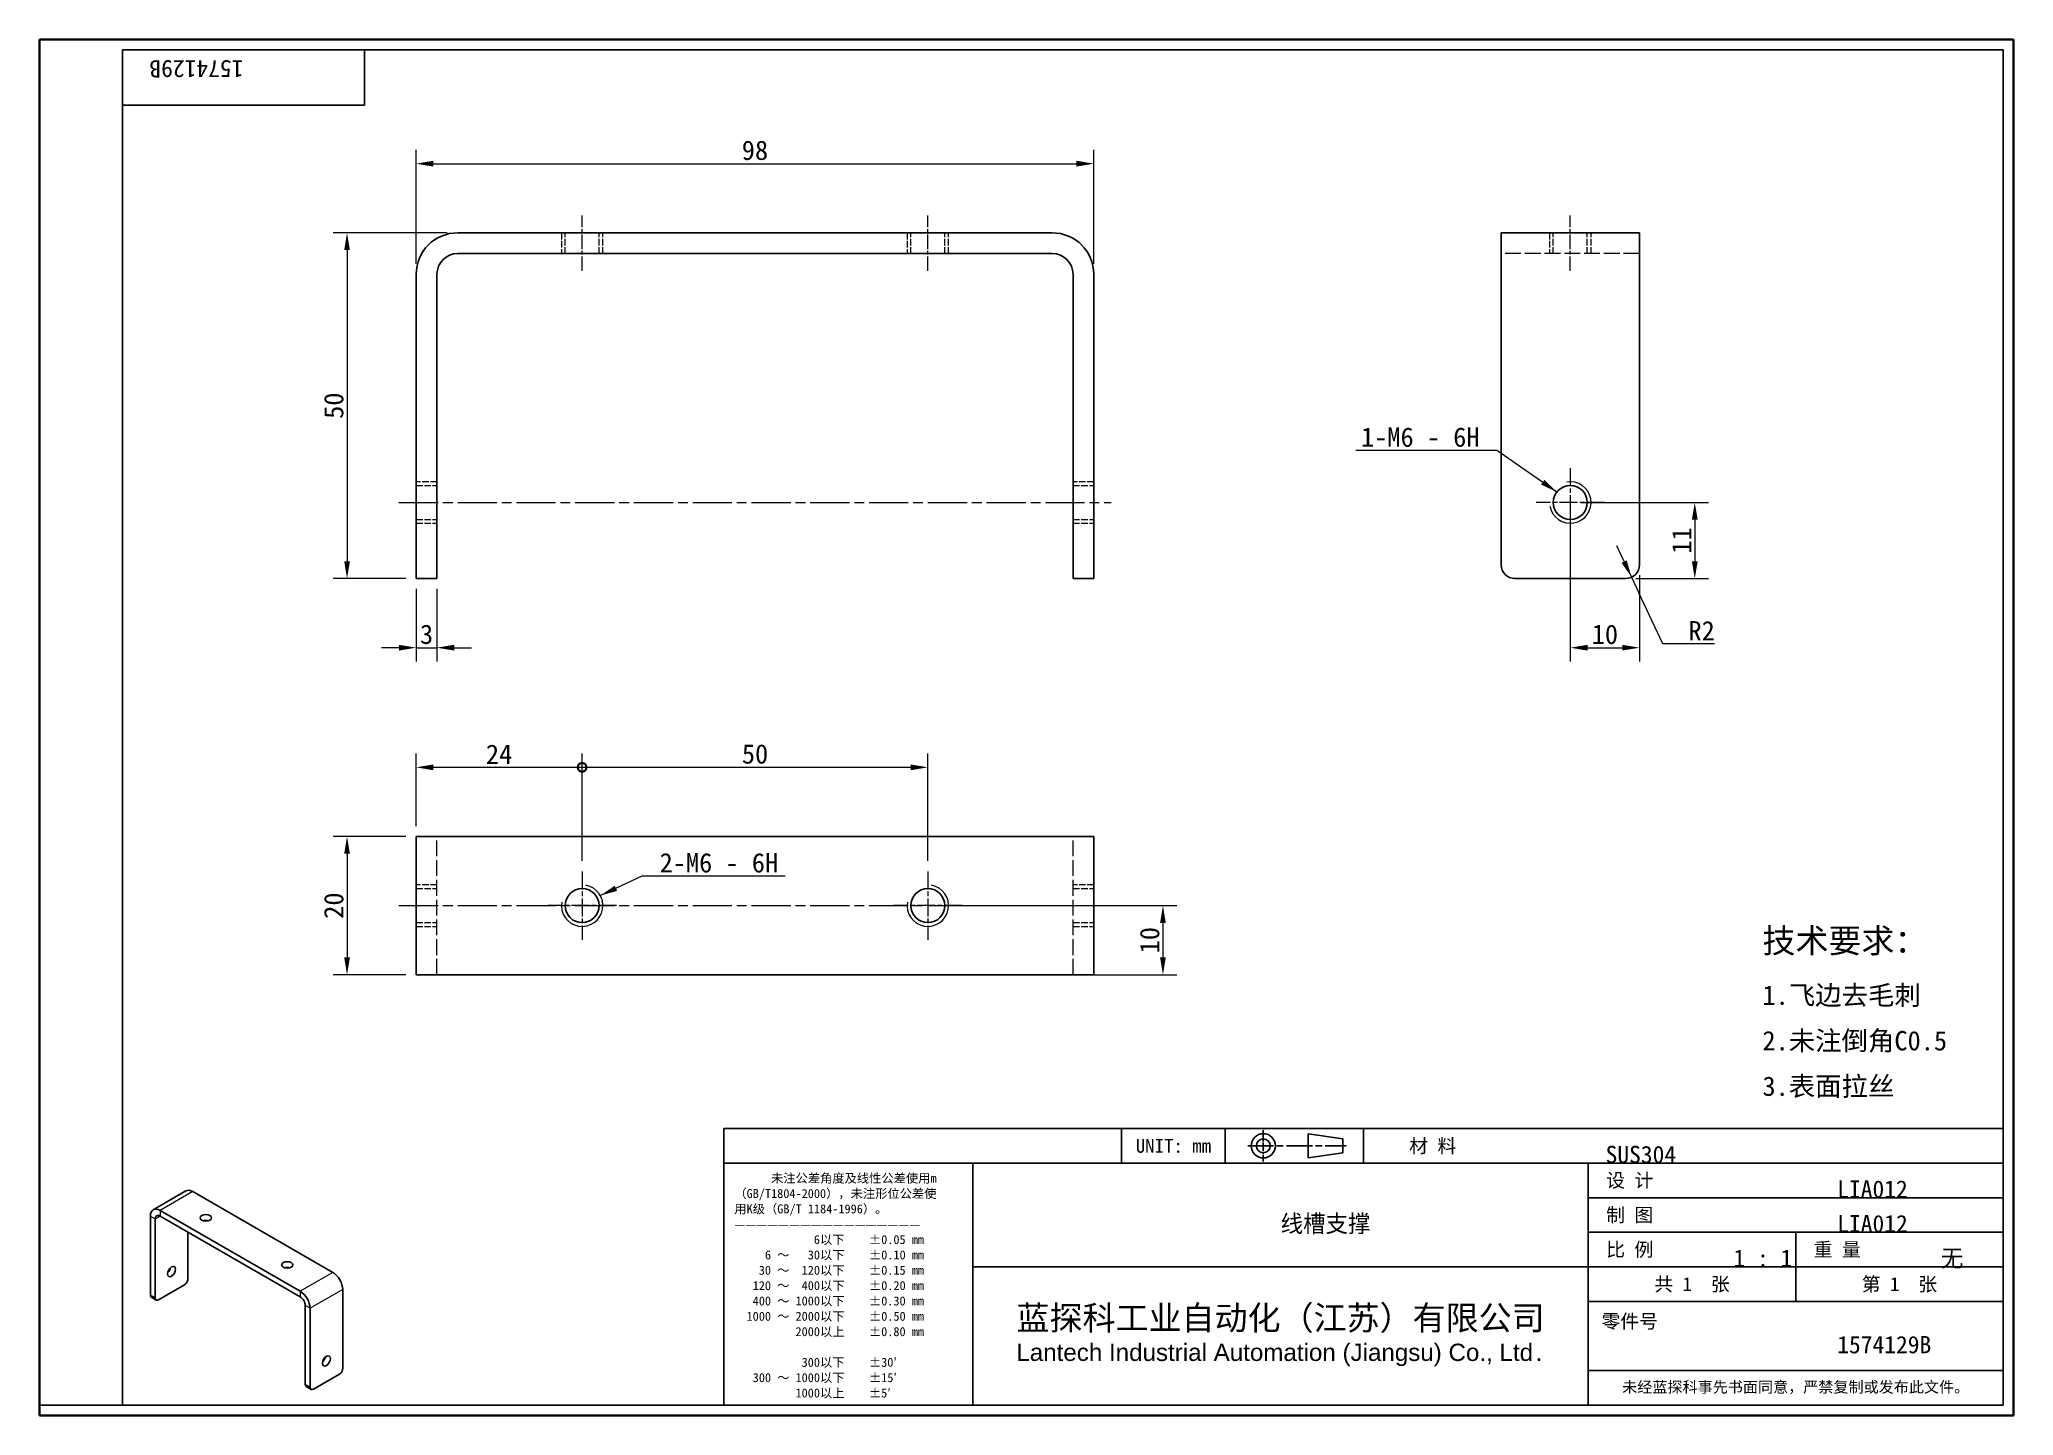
# Model space of a CAD drawing. Header units: millimetres. Extents: x 6 to 292, y 5 to 205.
import ezdxf
from ezdxf.enums import TextEntityAlignment as Align

# ---------------------------------------------------------------- set-up
doc = ezdxf.new("R2018")
doc.units = ezdxf.units.MM
doc.linetypes.add('CHAIN', pattern=[0.3543, 0.2362, -0.0295, 0.0591, -0.0295])
doc.linetypes.add('DASHED', pattern=[0.2067, 0.1654, -0.0413])
for name, color, linetype, lineweight in [('1', 7, 'Continuous', 18), ('可见 (ISO)', 7, 'Continuous', 25), ('可见窄的 (ISO)', 7, 'Continuous', 18), ('图框 (ISO)', 7, 'Continuous', 35), ('标题 (ISO)', 7, 'Continuous', 25)]:
    doc.layers.add(name, color=color, linetype=linetype, lineweight=lineweight)
for name, color, linetype, lineweight, true_color in [('中心标记 (ISO)', 1, 'CHAIN', 18, 0xff0000), ('中心线 (ISO)', 1, 'CHAIN', 18, 0xff0000), ('尺寸 (ISO)', 7, 'Continuous', 18, 0x008000), ('符号 (ISO)', 7, 'Continuous', 18, 0x008000), ('隐藏 (ISO)', 5, 'DASHED', 18, 0x0000ff)]:
    doc.layers.add(name, color=color, linetype=linetype, lineweight=lineweight, true_color=true_color)
doc.styles.get("Standard").update_dxf_attribs({"font": 'simfang.ttf'})
doc.styles.add('文本样式164', font='SimSun.ttf')
doc.styles.add('最新国标', font='simfang.ttf')
doc.styles.add('注释文本 (ISO)', font='simfang.ttf')
doc.dimstyles.new('默认 (GB)', dxfattribs={"dimtxt": 2.8, "dimasz": 2.5, "dimexe": 2, "dimexo": 1.5, "dimgap": 0.5, "dimtad": 1, "dimtoh": 1, "dimdsep": 46, "dimtxsty": '最新国标', "dimcen": 0.09, "dimdle": 10, "dimclrd": 256, "dimclre": 256, "dimclrt": 256, "dimaunit": 1, "dimadec": 3, "dimazin": 2, "dimtfac": 0.535714, "dimtdec": 3, "dimtmove": 0, "dimatfit": 3, "dimfxl": 0, "dimtolj": 1, "dimlwd": -1, "dimlwe": -1, "dimarcsym": 0})
doc.dimstyles.new('默认 (GB)$7', dxfattribs={"dimtxt": 2.8, "dimasz": 2.5, "dimexe": 2, "dimexo": 1.5, "dimgap": 0.5, "dimtad": 1, "dimtoh": 1, "dimdsep": 46, "dimtxsty": '最新国标', "dimcen": 0.09, "dimdle": 10, "dimclrd": 256, "dimclre": 256, "dimclrt": 256, "dimaunit": 1, "dimadec": 3, "dimazin": 2, "dimtfac": 0.535714, "dimtdec": 3, "dimtmove": 0, "dimatfit": 3, "dimfxl": 0, "dimtolj": 1, "dimlwd": -1, "dimlwe": -1, "dimarcsym": 0})

# ---------------------------------------------------------------- blocks, each defined once
blk = doc.blocks.new('图框 最新国标')
at = {"layer": '图框 (ISO)'}
for p, q in [((6, 7), (6, 204.5)), ((6, 204.5), (291.5, 204.5)), ((291.5, 204.5), (291.5, 5.5)), ((6, 7), (6, 5.5)), ((6, 7), (6, 5.5)), ((291.5, 5.5), (6, 5.5))]:
    blk.add_line(p, q, dxfattribs=at)
at = {"layer": '图框 (ISO)', "color": 7, "linetype": 'Continuous', "lineweight": 25}
for p, q in [((18, 203), (290, 203)), ((18, 7), (18, 203)), ((18, 203), (290, 203)), ((53, 203), (53, 195)), ((290, 203), (290, 7)), ((290, 203), (290, 7)), ((53, 195), (18, 195)), ((290, 7), (6, 7)), ((290, 7), (18, 7))]:
    blk.add_line(p, q, dxfattribs=at)
at = {"layer": '图框 (ISO)', "lineweight": 30}
blk.add_attdef('零件代号', text='', height=2.5, rotation=180, dxfattribs=at).set_placement((35.5, 199), align=Align.MIDDLE_CENTER)
blk = doc.blocks.new('标题栏 最新国标')
at = {"layer": '标题 (ISO)'}
for p, q in [((381.98, -183.84), (196.98, -183.84)), ((196.98, -183.84), (196.98, -223.84)), ((254.48, -183.84), (254.48, -188.84)), ((269.48, -183.84), (269.48, -188.84)), ((281.48, -188.09), (281.48, -184.59)), ((281.48, -184.59), (286.48, -185.34)), ((286.48, -185.34), (286.48, -187.34)), ((289.48, -183.84), (289.48, -188.84)), ((381.98, -223.84), (381.98, -183.84)), ((383.48, -183.84), (383.48, -225.34)), ((286.48, -187.34), (281.48, -188.09)), ((196.98, -188.84), (381.98, -188.84)), ((232.98, -188.84), (232.98, -223.84)), ((321.98, -188.84), (321.98, -223.84)), ((321.98, -193.84), (381.98, -193.84)), ((321.98, -198.84), (381.98, -198.84)), ((351.98, -198.84), (351.98, -208.84)), ((321.98, -203.84), (232.98, -203.84)), ((321.98, -203.84), (381.98, -203.84)), ((321.98, -208.84), (381.98, -208.84)), ((321.98, -218.84), (381.98, -218.84)), ((196.98, -223.84), (381.98, -223.84)), ((383.48, -225.34), (196.98, -225.34))]:
    blk.add_line(p, q, dxfattribs=at)
at = {"layer": '标题 (ISO)', "linetype": 'CHAIN', "ltscale": 5.000333}
blk.add_line((274.98, -184.09), (274.98, -188.59), dxfattribs=at)
at = {"layer": '标题 (ISO)', "linetype": 'CHAIN', "ltscale": 15.834605}
blk.add_line((272.73, -186.34), (286.98, -186.34), dxfattribs=at)
at = {"layer": '标题 (ISO)'}
for radius in [1.75, 1]:
    blk.add_circle((274.98, -186.34), radius, dxfattribs=at)
at = {"layer": '1', "style": '文本样式164'}
for s, p in [('UNIT: mm', (261.98, -186.34)), ('材 料', (299.48, -186.34)), ('设 计', (327.98, -191.34)), ('制 图', (327.98, -196.34)), ('比 例', (327.98, -201.34)), ('重 量', (357.98, -201.34)), ('共 1  张', (336.98, -206.34)), ('第 1  张', (366.98, -206.34))]:
    blk.add_text(s, height=2, dxfattribs=at).set_placement(p, align=Align.MIDDLE_CENTER)
at = {"layer": '标题 (ISO)', "style": '注释文本 (ISO)'}
for s, insert, char_height, attachment_point, line_spacing_factor in [('\\fSimSun|b0|i0;{\\H1.3000;      未注公差角度及线性公差使用m\\P}\\fSimSun|b0|i0;{\\H1.3000;（GB/T1804-2000），未注形位公差使\\P}\\fSimSun|b0|i0;{\\H1.3000;用K级（GB/T 1184-1996）。\\P}\\fSimSun|b0|i0;{\\H1.3000;—————————————————\\P}\\fSimSun|b0|i0;{\\H1.3000;             6以下    ±0.05 mm\\P}\\fSimSun|b0|i0;{\\H1.3000;     6 ～   30以下    ±0.10 mm\\P}\\fSimSun|b0|i0;{\\H1.3000;    30 ～  120以下    ±0.15 mm\\P}\\fSimSun|b0|i0;{\\H1.3000;   120 ～  400以下    ±0.20 mm\\P}\\fSimSun|b0|i0;{\\H1.3000;   400 ～ 1000以下    ±0.30 mm\\P}\\fSimSun|b0|i0;{\\H1.3000;  1000 ～ 2000以下    ±0.50 mm\\P}\\fSimSun|b0|i0;{\\H1.3000;          2000以上    ±0.80 mm\\P}\\fSimSun|b0|i0;{\\H1.3000;\\P}\\fSimSun|b0|i0;{\\H1.3000;           300以下    ±30′\\P}\\fSimSun|b0|i0;{\\H1.3000;   300 ～ 1000以下    ±15′\\P}\\fSimSun|b0|i0;{\\H1.3000;          1000以上    ±5′}', (198.48, -206.63), 1.3, 4, 1.023913), ('\\pxsm0.94;\\fMicrosoft YaHei|b0|i0;{\\H3.5000;蓝探科工业自动化（江苏）有限公司\\P}\\fArial|b0|i0;{\\H2.5000;Lantech Industrial Automation (Jiangsu) Co., Ltd}\\fFangSong|b0|i0;{\\H2.5000;.}', (277.48, -213.84), 2, 5, 0.978695)]:
    blk.add_mtext(s, dxfattribs=dict(at, insert=insert, char_height=char_height, attachment_point=attachment_point, line_spacing_factor=line_spacing_factor))
at = {"layer": '标题 (ISO)', "attachment_point": 5, "style": '注释文本 (ISO)'}
for s, insert, char_height in [('\\fFangSong|b0|i0;零件号', (327.98, -211.84), 2), ('\\fSimSun|b0|i0;{\\H1.6000;未经蓝探科事先书面同意，严禁复制或发布此文件。}', (351.98, -221.34), 1.6)]:
    blk.add_mtext(s, dxfattribs=dict(at, insert=insert, char_height=char_height))
at = {"layer": '标题 (ISO)', "lineweight": 30, "flags": 104}
for tag, height, p in [('材料', 2, (324.48, -186.34)), ('设计人', 2, (357.98, -191.34)), ('库存编号', 3.5, (277.48, -196.34)), ('设计人', 2, (357.98, -196.34)), ('视图比例', 2, (342.98, -201.34)), ('质量\\P3;', 2, (372.98, -201.34)), ('零件代号', 3.5, (357.98, -213.84))]:
    blk.add_attdef(tag, text='', height=height, dxfattribs=at).set_placement(p, align=Align.MIDDLE_CENTER)
blk = doc.blocks.new('*D5')
at = {"layer": 'Defpoints', "color": 0, "transparency": 16777216}
for p in [(66.48, 176.54), (50.48, 126.54), (60.48, 126.54)]:
    blk.add_point(p, dxfattribs=at)
at = {"layer": '尺寸 (ISO)', "color": 116, "true_color": 0x00803f, "transparency": 16777216}
for p, q in [((64.98, 176.54), (48.48, 176.54)), ((50.48, 174.04), (50.48, 129.04)), ((58.98, 126.54), (48.48, 126.54))]:
    blk.add_line(p, q, dxfattribs=at)
for points in [[(50.07, 174.04), (50.9, 174.04), (50.48, 176.54)], [(50.07, 129.04), (50.9, 129.04), (50.48, 126.54)]]:
    blk.add_solid(points, dxfattribs=at)
at = {"layer": '尺寸 (ISO)', "transparency": 16777216, "insert": (48.57, 151.54), "char_height": 2.8, "attachment_point": 5, "rotation": 90, "style": '最新国标'}
blk.add_mtext('\\A1;50', dxfattribs=at)
blk = doc.blocks.new('*D6')
at = {"layer": 'Defpoints', "color": 0, "transparency": 16777216}
for p in [(158.48, 186.54), (60.48, 170.54), (158.48, 170.54)]:
    blk.add_point(p, dxfattribs=at)
at = {"layer": '尺寸 (ISO)', "color": 116, "true_color": 0x00803f, "transparency": 16777216}
for p, q in [((60.48, 172.04), (60.48, 188.54)), ((158.48, 172.04), (158.48, 188.54)), ((62.98, 186.54), (155.98, 186.54))]:
    blk.add_line(p, q, dxfattribs=at)
for points in [[(62.98, 186.96), (62.98, 186.12), (60.48, 186.54)], [(155.98, 186.96), (155.98, 186.12), (158.48, 186.54)]]:
    blk.add_solid(points, dxfattribs=at)
at = {"layer": '尺寸 (ISO)', "transparency": 16777216, "insert": (109.48, 188.46), "char_height": 2.8, "attachment_point": 5, "style": '最新国标'}
blk.add_mtext('\\A1;98', dxfattribs=at)
blk = doc.blocks.new('*D7')
at = {"layer": 'Defpoints', "color": 0, "transparency": 16777216}
for p in [(60.48, 126.54), (63.48, 126.54), (63.48, 116.54)]:
    blk.add_point(p, dxfattribs=at)
at = {"layer": '尺寸 (ISO)', "color": 116, "true_color": 0x00803f, "transparency": 16777216}
for p, q in [((60.48, 125.04), (60.48, 114.54)), ((63.48, 125.04), (63.48, 114.54)), ((57.98, 116.54), (55.48, 116.54)), ((60.48, 116.54), (63.48, 116.54)), ((65.98, 116.54), (68.48, 116.54))]:
    blk.add_line(p, q, dxfattribs=at)
for points in [[(57.98, 116.96), (57.98, 116.12), (60.48, 116.54)], [(65.98, 116.96), (65.98, 116.12), (63.48, 116.54)]]:
    blk.add_solid(points, dxfattribs=at)
at = {"layer": '尺寸 (ISO)', "transparency": 16777216, "insert": (61.98, 118.46), "char_height": 2.8, "attachment_point": 5, "style": '最新国标'}
blk.add_mtext('\\A1;3', dxfattribs=at)
blk = doc.blocks.new('*D8')
at = {"layer": 'Defpoints', "color": 0, "transparency": 16777216}
for p in [(60.48, 89.24), (50.48, 69.24), (60.48, 69.24)]:
    blk.add_point(p, dxfattribs=at)
at = {"layer": '尺寸 (ISO)', "color": 116, "true_color": 0x00803f, "transparency": 16777216}
for p, q in [((58.98, 89.24), (48.48, 89.24)), ((50.48, 86.74), (50.48, 71.74)), ((58.98, 69.24), (48.48, 69.24))]:
    blk.add_line(p, q, dxfattribs=at)
for points in [[(50.07, 86.74), (50.9, 86.74), (50.48, 89.24)], [(50.07, 71.74), (50.9, 71.74), (50.48, 69.24)]]:
    blk.add_solid(points, dxfattribs=at)
at = {"layer": '尺寸 (ISO)', "transparency": 16777216, "insert": (48.57, 79.24), "char_height": 2.8, "attachment_point": 5, "rotation": 90, "style": '最新国标'}
blk.add_mtext('\\A1;20', dxfattribs=at)
blk = doc.blocks.new('*D9')
at = {"layer": 'Defpoints', "color": 0, "transparency": 16777216}
for p in [(134.48, 79.24), (152.48, 69.24), (168.48, 69.24)]:
    blk.add_point(p, dxfattribs=at)
at = {"layer": '尺寸 (ISO)', "color": 116, "true_color": 0x00803f, "transparency": 16777216}
for p, q in [((135.98, 79.24), (170.48, 79.24)), ((168.48, 76.74), (168.48, 71.74)), ((153.98, 69.24), (170.48, 69.24))]:
    blk.add_line(p, q, dxfattribs=at)
for points in [[(168.07, 76.74), (168.9, 76.74), (168.48, 79.24)], [(168.07, 71.74), (168.9, 71.74), (168.48, 69.24)]]:
    blk.add_solid(points, dxfattribs=at)
at = {"layer": '尺寸 (ISO)', "transparency": 16777216, "insert": (166.57, 74.24), "char_height": 2.8, "attachment_point": 5, "rotation": 90, "style": '最新国标'}
blk.add_mtext('\\A1;10', dxfattribs=at)
blk = doc.blocks.new('_DotSmall')
at = {"color": 0, "linetype": 'ByBlock', "const_width": 0.5}
blk.add_lwpolyline([(-0.0625, 0, 1), (0.0625, 0, 1)], format="xyb", close=True, dxfattribs=at)
blk = doc.blocks.new('*D10')
at = {"layer": 'Defpoints', "color": 0, "transparency": 16777216}
for p in [(84.48, 99.24), (60.48, 89.24), (84.48, 84.2)]:
    blk.add_point(p, dxfattribs=at)
at = {"layer": '尺寸 (ISO)', "color": 116, "true_color": 0x00803f, "transparency": 16777216}
for p, q in [((60.48, 90.74), (60.48, 101.24)), ((84.48, 85.7), (84.48, 101.24)), ((62.98, 99.24), (84.48, 99.24))]:
    blk.add_line(p, q, dxfattribs=at)
blk.add_solid([(62.98, 99.66), (62.98, 98.82), (60.48, 99.24)], dxfattribs=at)
at = {"layer": '尺寸 (ISO)', "color": 116, "true_color": 0x00803f, "transparency": 16777216, "xscale": 2.5, "yscale": 2.5, "zscale": 2.5}
blk.add_blockref('_DotSmall', (84.48, 99.24), dxfattribs=at)
at = {"layer": '尺寸 (ISO)', "transparency": 16777216, "insert": (72.47, 101.14), "char_height": 2.8, "attachment_point": 5, "style": '最新国标'}
blk.add_mtext('\\A1;24', dxfattribs=at)
blk = doc.blocks.new('*D12')
at = {"layer": 'Defpoints', "color": 0, "transparency": 16777216}
for p in [(134.48, 99.24), (84.48, 84.2), (134.48, 84.2)]:
    blk.add_point(p, dxfattribs=at)
at = {"layer": '尺寸 (ISO)', "color": 116, "true_color": 0x00803f, "transparency": 16777216}
for p, q in [((84.48, 85.7), (84.48, 101.24)), ((134.48, 85.7), (134.48, 101.24)), ((84.48, 99.24), (131.98, 99.24))]:
    blk.add_line(p, q, dxfattribs=at)
blk.add_solid([(131.98, 99.66), (131.98, 98.82), (134.48, 99.24)], dxfattribs=at)
at = {"layer": '尺寸 (ISO)', "color": 116, "true_color": 0x00803f, "transparency": 16777216, "xscale": 2.5, "yscale": 2.5, "zscale": 2.5, "rotation": 180}
blk.add_blockref('_DotSmall', (84.48, 99.24), dxfattribs=at)
at = {"layer": '尺寸 (ISO)', "transparency": 16777216, "insert": (109.49, 101.16), "char_height": 2.8, "attachment_point": 5, "style": '最新国标'}
blk.add_mtext('\\A1;50', dxfattribs=at)
blk = doc.blocks.new('*D13')
at = {"layer": 'Defpoints', "color": 0, "transparency": 16777216}
for p in [(235.4, 128.54), (236.25, 126.73)]:
    blk.add_point(p, dxfattribs=at)
at = {"layer": '尺寸 (ISO)', "color": 116, "true_color": 0x00803f, "transparency": 16777216}
for p, q in [((235.19, 128.99), (234.12, 131.25)), ((235.4, 128.54), (236.25, 126.73)), ((236.25, 126.73), (237.32, 124.47)), ((240.79, 117.09), (237.32, 124.47)), ((248.24, 117.09), (240.79, 117.09))]:
    blk.add_line(p, q, dxfattribs=at)
blk.add_solid([(235.56, 129.17), (234.81, 128.81), (236.25, 126.73)], dxfattribs=at)
at = {"layer": '尺寸 (ISO)', "transparency": 16777216, "insert": (246.39, 118.99), "char_height": 2.8, "attachment_point": 5, "style": '最新国标'}
blk.add_mtext('\\A1;R2', dxfattribs=at)
blk = doc.blocks.new('*D14')
at = {"layer": 'Defpoints', "color": 0, "transparency": 16777216}
for p in [(227.4, 137.54), (237.4, 128.54), (237.4, 116.54)]:
    blk.add_point(p, dxfattribs=at)
at = {"layer": '尺寸 (ISO)', "color": 116, "true_color": 0x00803f, "transparency": 16777216}
for p, q in [((227.4, 136.04), (227.4, 114.54)), ((237.4, 127.04), (237.4, 114.54)), ((229.9, 116.54), (234.9, 116.54))]:
    blk.add_line(p, q, dxfattribs=at)
for points in [[(229.9, 116.96), (229.9, 116.12), (227.4, 116.54)], [(234.9, 116.96), (234.9, 116.12), (237.4, 116.54)]]:
    blk.add_solid(points, dxfattribs=at)
at = {"layer": '尺寸 (ISO)', "transparency": 16777216, "insert": (232.4, 118.46), "char_height": 2.8, "attachment_point": 5, "style": '最新国标'}
blk.add_mtext('\\A1;10', dxfattribs=at)
blk = doc.blocks.new('*D15')
at = {"layer": 'Defpoints', "color": 0, "transparency": 16777216}
for p in [(227.4, 137.54), (235.4, 126.54), (245.4, 126.54)]:
    blk.add_point(p, dxfattribs=at)
at = {"layer": '尺寸 (ISO)', "color": 116, "true_color": 0x00803f, "transparency": 16777216}
for p, q in [((228.9, 137.54), (247.4, 137.54)), ((245.4, 135.04), (245.4, 129.04)), ((236.9, 126.54), (247.4, 126.54))]:
    blk.add_line(p, q, dxfattribs=at)
for points in [[(244.98, 135.04), (245.82, 135.04), (245.4, 137.54)], [(244.98, 129.04), (245.82, 129.04), (245.4, 126.54)]]:
    blk.add_solid(points, dxfattribs=at)
at = {"layer": '尺寸 (ISO)', "transparency": 16777216, "insert": (243.5, 132.04), "char_height": 2.8, "attachment_point": 5, "rotation": 90, "style": '最新国标'}
blk.add_mtext('\\A1;11', dxfattribs=at)

msp = doc.modelspace()

# ---------------------------------------------------------------- linework, layer by layer
at = {"layer": '中心标记 (ISO)', "ltscale": 11.019744}
for p, q in [((227.4004, 142.4982), (227.4004, 132.5812)), ((232.3589, 137.5397), (222.4419, 137.5397)), ((84.4819, 84.1981), (84.4819, 74.2811)), ((134.4819, 84.1981), (134.4819, 74.2811)), ((89.4404, 79.2396), (79.5234, 79.2396)), ((139.4404, 79.2396), (129.5234, 79.2396))]:
    msp.add_line(p, q, dxfattribs=at)
at = {"layer": '中心线 (ISO)', "ltscale": 8.88956}
for p, q in [((84.4819, 171.0397), (84.4819, 179.0397)), ((134.4819, 171.0397), (134.4819, 179.0397)), ((227.4004, 171.0397), (227.4004, 179.0397))]:
    msp.add_line(p, q, dxfattribs=at)
at = {"layer": '中心线 (ISO)', "ltscale": 23.990969}
for p, q in [((57.9819, 137.5397), (160.9819, 137.5397)), ((57.9819, 79.2396), (160.9819, 79.2396))]:
    msp.add_line(p, q, dxfattribs=at)
at = {"layer": '可见 (ISO)'}
for p, q in [((152.4819, 176.5397), (66.4819, 176.5397)), ((217.4004, 176.5397), (237.4004, 176.5397)), ((217.4004, 176.5397), (217.4004, 170.5397)), ((237.4004, 170.5397), (237.4004, 176.5397)), ((66.4819, 173.5397), (152.4819, 173.5397)), ((60.4819, 170.5397), (60.4819, 128.5397)), ((63.4819, 128.5397), (63.4819, 170.5397)), ((155.4819, 170.5397), (155.4819, 128.5397)), ((158.4819, 128.5397), (158.4819, 170.5397)), ((217.4004, 128.5397), (217.4004, 170.5397)), ((237.4004, 170.5397), (237.4004, 128.5397)), ((60.4819, 126.5397), (60.4819, 128.5397)), ((63.4819, 128.5397), (63.4819, 126.5397)), ((155.4819, 126.5397), (155.4819, 128.5397)), ((158.4819, 128.5397), (158.4819, 126.5397)), ((60.4819, 126.5397), (63.4819, 126.5397)), ((155.4819, 126.5397), (158.4819, 126.5397)), ((235.4004, 126.5397), (219.4004, 126.5397)), ((60.4819, 89.2396), (60.4819, 69.2396)), ((66.4819, 89.2396), (60.4819, 89.2396)), ((66.4819, 89.2396), (152.4819, 89.2396)), ((158.4819, 89.2396), (152.4819, 89.2396)), ((158.4819, 89.2396), (158.4819, 69.2396)), ((60.4819, 69.2396), (66.4819, 69.2396)), ((152.4819, 69.2396), (66.4819, 69.2396)), ((152.4819, 69.2396), (158.4819, 69.2396)), ((22.4543, 35.2627), (27.1683, 37.9843)), ((28.1683, 37.8853), (48.4387, 26.1822)), ((22.0401, 34.3471), (22.0401, 22.9162)), ((43.7247, 23.4605), (23.4543, 35.1636)), ((23.4543, 34.3471), (43.7247, 22.644)), ((22.7472, 22.5079), (22.7472, 33.9389)), ((27.4612, 25.2296), (27.4612, 32.0337)), ((26.9898, 24.4131), (23.2186, 22.2358)), ((49.8529, 23.7327), (49.8529, 12.3017)), ((22.8852, 22.2027), (22.1781, 22.611)), ((44.4318, 21.4193), (44.4318, 9.9883)), ((45.1389, 9.5801), (45.1389, 21.011)), ((49.3815, 11.4852), (45.6103, 9.3079)), ((44.5698, 9.6831), (45.2769, 9.2749))]:
    msp.add_line(p, q, dxfattribs=at)
for centre in [(227.4004, 137.5397), (84.4819, 79.2396), (134.4819, 79.2396)]:
    msp.add_circle(centre, 2.4585, dxfattribs=at)
for centre, radius, start, end in [((66.4819, 170.5397), 6, 90, 180), ((152.4819, 170.5397), 6, 0, 90), ((66.4819, 170.5397), 3, 90, 180), ((152.4819, 170.5397), 3, 0, 90), ((219.4004, 128.5397), 2, 180, 270), ((235.4004, 128.5397), 2, 270, 0)]:
    msp.add_arc(centre, radius, start, end, dxfattribs=at)
for centre, major_axis, start_param, end_param in [((28.1683, 36.2523), (-1, 1.7321), 5.49778714, 6.28318531), ((23.4543, 33.5306), (-1, 1.7321), 5.49778714, 7.06858347), ((23.4543, 33.5306), (-0.5, 0.866), 5.49778714, 7.06858347), ((30.0539, 33.2585), (-0.8195, 0), 4.18247682, 5.24230114), ((24.3971, 26.7265), (0.4097, 0.7097), 4.18247682, 5.24230114), ((41.839, 26.4543), (-0.8195, 0), 4.18247682, 5.24230114), ((48.4387, 24.5492), (1, -1.7321), 0.78539816, 2.35619449), ((22.5115, 23.1883), (-0.3333, -0.5774), 5.49778714, 6.28318531), ((26.9898, 24.9574), (-0.3333, -0.5774), 0.78539816, 2.35619449), ((43.7247, 21.8275), (-1, 1.7321), 3.92699082, 5.49778714), ((23.2186, 22.7801), (-0.3333, -0.5774), 5.49778714, 7.06858347), ((43.7247, 21.8275), (0.5, -0.866), 0.78539816, 2.35619449), ((46.7888, 13.7986), (0.4097, 0.7097), 4.18247682, 5.24230114), ((49.3815, 12.0296), (-0.3333, -0.5774), 0.78539816, 2.35619449), ((44.9032, 10.2605), (-0.3333, -0.5774), 5.49778714, 6.28318531), ((45.6103, 9.8522), (-0.3333, -0.5774), 5.49778714, 7.06858347)]:
    msp.add_ellipse(centre, major_axis=major_axis, ratio=0.57735027, start_param=start_param, end_param=end_param, dxfattribs=at)
for centre, major_axis in [((30.0539, 34.075), (-0.8195, 0)), ((25.1042, 26.3182), (-0.4098, -0.7097)), ((41.839, 27.2708), (-0.8195, 0)), ((47.4959, 13.3904), (-0.4098, -0.7097))]:
    msp.add_ellipse(centre, major_axis=major_axis, ratio=0.57735027, dxfattribs=at)
at = {"layer": '可见窄的 (ISO)'}
for p, q in [((28.1683, 37.8853), (23.4543, 35.1636)), ((22.0401, 34.3471), (22.7472, 33.9389)), ((22.7472, 33.9389), (23.4543, 34.3471)), ((23.4543, 35.1636), (23.4543, 34.3471)), ((48.4387, 26.1822), (43.7247, 23.4605)), ((22.7472, 22.5079), (22.0401, 22.9162)), ((43.7247, 23.4605), (43.7247, 22.644)), ((49.8529, 23.7327), (45.1389, 21.011)), ((45.1389, 21.011), (44.4318, 21.4193)), ((45.1389, 9.5801), (44.4318, 9.9883))]:
    msp.add_line(p, q, dxfattribs=at)
for centre, start, end in [((227.4004, 137.5397), 190, 100), ((84.4819, 79.2396), 170, 80), ((134.4819, 79.2396), 170, 80)]:
    msp.add_arc(centre, 3, start, end, dxfattribs=at)
at = {"layer": '隐藏 (ISO)', "ltscale": 5.71399}
for p, q in [((81.4819, 176.5397), (81.4819, 173.5397)), ((82.0234, 173.5397), (82.0234, 176.5397)), ((86.9404, 173.5397), (86.9404, 176.5397)), ((87.4819, 173.5397), (87.4819, 176.5397)), ((131.4819, 176.5397), (131.4819, 173.5397)), ((132.0234, 173.5397), (132.0234, 176.5397)), ((136.9404, 173.5397), (136.9404, 176.5397)), ((137.4819, 173.5397), (137.4819, 176.5397)), ((224.4004, 176.5397), (224.4004, 173.5397)), ((224.9419, 173.5397), (224.9419, 176.5397)), ((229.8589, 173.5397), (229.8589, 176.5397)), ((230.4004, 173.5397), (230.4004, 176.5397)), ((63.4819, 140.5397), (60.4819, 140.5397)), ((60.4819, 139.9982), (63.4819, 139.9982)), ((158.4819, 140.5397), (155.4819, 140.5397)), ((155.4819, 139.9982), (158.4819, 139.9982)), ((60.4819, 135.0812), (63.4819, 135.0812)), ((60.4819, 134.5397), (63.4819, 134.5397)), ((155.4819, 135.0812), (158.4819, 135.0812)), ((155.4819, 134.5397), (158.4819, 134.5397)), ((63.4819, 82.2396), (60.4819, 82.2396)), ((60.4819, 81.6981), (63.4819, 81.6981)), ((158.4819, 82.2396), (155.4819, 82.2396)), ((155.4819, 81.6981), (158.4819, 81.6981)), ((60.4819, 76.7811), (63.4819, 76.7811)), ((60.4819, 76.2396), (63.4819, 76.2396)), ((155.4819, 76.7811), (158.4819, 76.7811)), ((155.4819, 76.2396), (158.4819, 76.2396))]:
    msp.add_line(p, q, dxfattribs=at)
at = {"layer": '隐藏 (ISO)', "ltscale": 13.822656}
for p, q in [((237.4004, 173.5397), (217.4004, 173.5397)), ((63.4819, 69.2396), (63.4819, 89.2396)), ((155.4819, 69.2396), (155.4819, 89.2396))]:
    msp.add_line(p, q, dxfattribs=at)

# ---------------------------------------------------------------- block references
ref = msp.add_blockref('图框 最新国标', (0, 0))
lines = msp.add_mtext('1574129B', dxfattribs={"layer": '图框 (ISO)', "insert": (35.5, 199), "char_height": 2.5, "attachment_point": 1, "rotation": 180})
ref.add_attrib('零件代号', '', (35.5, 199)).embed_mtext(lines)
ref = msp.add_blockref('标题栏 最新国标', (-91.9825, 230.8443))
lines = msp.add_mtext('1574129B', dxfattribs={"layer": '标题 (ISO)', "insert": (266, 17), "char_height": 2.5, "attachment_point": 1})
ref.add_attrib('零件代号', '', (266, 17), dxfattribs={"flags": 104}).embed_mtext(lines)
lines = msp.add_mtext('线槽支撑', dxfattribs={"layer": '标题 (ISO)', "insert": (185.5, 34.5), "char_height": 2.5, "attachment_point": 1})
ref.add_attrib('库存编号', '', (185.5, 34.5), dxfattribs={"flags": 104}).embed_mtext(lines)
lines = msp.add_mtext('无', dxfattribs={"layer": '标题 (ISO)', "insert": (281, 29.5), "char_height": 2.5, "attachment_point": 1})
ref.add_attrib('质量\\P3;', '', (281, 29.5), dxfattribs={"flags": 104}).embed_mtext(lines)
lines = msp.add_mtext('1 : 1', dxfattribs={"layer": '标题 (ISO)', "insert": (251, 29.5), "char_height": 2.5, "attachment_point": 1})
ref.add_attrib('视图比例', '', (251, 29.5), dxfattribs={"flags": 104}).embed_mtext(lines)
lines = msp.add_mtext('LIA012', dxfattribs={"layer": '标题 (ISO)', "insert": (266, 39.5), "char_height": 2.5, "attachment_point": 1})
ref.add_attrib('设计人', '', (266, 39.5), dxfattribs={"flags": 104}).embed_mtext(lines)
lines = msp.add_mtext('LIA012', dxfattribs={"layer": '标题 (ISO)', "insert": (266, 34.5), "char_height": 2.5, "attachment_point": 1})
ref.add_attrib('设计人', '', (266, 34.5), dxfattribs={"flags": 104}).embed_mtext(lines)
lines = msp.add_mtext('SUS304', dxfattribs={"layer": '标题 (ISO)', "insert": (232.5, 44.5), "char_height": 2.5, "attachment_point": 1})
ref.add_attrib('材料', '', (232.5, 44.5), dxfattribs={"flags": 104}).embed_mtext(lines)

# ---------------------------------------------------------------- texts
at = {"layer": '符号 (ISO)'}
for s, insert, char_height, width, attachment_point, line_spacing_factor, style in [('1-M6 - 6H', (214.2729, 145.5499), 2.8, 19.05179, 9, 0.49, '最新国标'), ('2-M6 - 6H', (95.6887, 83.992), 2.8, 19.05179, 7, 0.49, '最新国标'), ('\\pxsm1.41;\\fFangSong|b0|i0;{\\H3.5000;技术要求：}\\fFangSong|b0|i0;{\\H2.8000;\\P}\\fFangSong|b0|i0;{\\H2.8000;1.飞边去毛刺\\P}\\fFangSong|b0|i0;{\\H2.8000;2.未注倒角C0.5\\P}\\fFangSong|b0|i0;{\\H2.8000;3.表面拉丝\\P}', (255.1854, 63.6682), 2, 29.34269, 4, 1.305367, '注释文本 (ISO)')]:
    msp.add_mtext(s, dxfattribs=dict(at, insert=insert, char_height=char_height, width=width, attachment_point=attachment_point, line_spacing_factor=line_spacing_factor, style=style))

# ---------------------------------------------------------------- dimensions: what is measured, and where the dimension line sits
at = {"layer": '尺寸 (ISO)', "color": 116, "true_color": 0x00803f}
for base, p1, p2, angle, override, picture, middle in [((158.4819, 186.5397), (60.4819, 170.5397), (158.4819, 170.5397), 180, {"dimgap": 0.5, "dimtoh": 0, "dimdec": 2, "dimtol": 0, "dimlim": 0, "dimtp": 0, "dimtm": 0, "dimtdec": 3, "dimtofl": 0, "dimatfit": 1}, '*D6', (109.4819, 186.5397)), ((50.4819, 126.5397), (66.4819, 176.5397), (60.4819, 126.5397), 270, {"dimgap": 0.5, "dimtoh": 0, "dimdec": 2, "dimtol": 0, "dimlim": 0, "dimtp": 0, "dimtm": 0, "dimtdec": 3, "dimtofl": 0, "dimatfit": 1}, '*D5', (50.4819, 151.5397)), ((237.4004, 116.5397), (227.4004, 137.5397), (237.4004, 128.5397), 180, {"dimgap": 0.5, "dimtoh": 0, "dimdec": 2, "dimtol": 0, "dimlim": 0, "dimtp": 0, "dimtm": 0, "dimtdec": 3, "dimtofl": 0, "dimatfit": 1}, '*D14', (232.4004, 116.5397)), ((245.4004, 126.5397), (227.4004, 137.5397), (235.4004, 126.5397), 90, {"dimgap": 0.5, "dimtoh": 0, "dimdec": 2, "dimtol": 0, "dimlim": 0, "dimtp": 0, "dimtm": 0, "dimtdec": 3, "dimtofl": 0, "dimatfit": 1}, '*D15', (245.4004, 132.0397)), ((63.4819, 116.5397), (60.4819, 126.5397), (63.4819, 126.5397), 180, {"dimgap": 0.5, "dimtoh": 0, "dimdec": 2, "dimtol": 0, "dimlim": 0, "dimtp": 0, "dimtm": 0, "dimtdec": 3, "dimtofl": 1, "dimatfit": 1}, '*D7', (61.9819, 116.5397)), ((84.4819, 99.2396), (60.4819, 89.2396), (84.4819, 84.1981), 180, {"dimgap": 0.5, "dimtoh": 0, "dimdec": 2, "dimblk2": 'DotSmall', "dimsah": 1, "dimdle": 0, "dimtol": 0, "dimlim": 0, "dimtp": 0, "dimtm": 0, "dimtdec": 3, "dimtofl": 0, "dimatfit": 1}, '*D10', (72.4719, 99.2396)), ((134.4819, 99.2396), (84.4819, 84.1981), (134.4819, 84.1981), 180, {"dimgap": 0.5, "dimtoh": 0, "dimdec": 2, "dimblk1": 'DotSmall', "dimsah": 1, "dimdle": 0, "dimtol": 0, "dimlim": 0, "dimtp": 0, "dimtm": 0, "dimtdec": 3, "dimtofl": 0, "dimatfit": 1}, '*D12', (109.4919, 99.2396)), ((50.4819, 69.2396), (60.4819, 89.2396), (60.4819, 69.2396), 90, {"dimgap": 0.5, "dimtoh": 0, "dimdec": 2, "dimtol": 0, "dimlim": 0, "dimtp": 0, "dimtm": 0, "dimtdec": 3, "dimtofl": 0, "dimatfit": 1}, '*D8', (50.4819, 79.2396)), ((168.4819, 69.2396), (134.4819, 79.2396), (152.4819, 69.2396), 90, {"dimgap": 0.5, "dimtoh": 0, "dimdec": 2, "dimtol": 0, "dimlim": 0, "dimtp": 0, "dimtm": 0, "dimtdec": 3, "dimtofl": 0, "dimatfit": 1}, '*D9', (168.4819, 74.2396))]:
    dim = msp.add_linear_dim(base=base, p1=p1, p2=p2, angle=angle, dimstyle='默认 (GB)', override=override, dxfattribs=at)
    dim.commit()
    dim.dimension.update_dxf_attribs({"geometry": picture, "text_midpoint": middle, "dimtype": 160})
dim = msp.add_radius_dim(center=(235.4004, 128.5397), mpoint=(236.2523, 126.7302), dimstyle='默认 (GB)', override={"dimgap": 0.5, "dimtih": 1, "dimdec": 2, "dimlfac": 1, "dimcen": 0, "dimtol": 0, "dimlim": 0, "dimtp": 0, "dimtm": 0, "dimtdec": 3}, dxfattribs=at)
dim.commit()
dim.dimension.update_dxf_attribs({"geometry": '*D13', "text_midpoint": (246.3875, 117.0892), "dimtype": 164})

# ---------------------------------------------------------------- leaders
at = {"layer": '符号 (ISO)', "annotation_type": 0, "has_hookline": 1}
for points, hookline_direction, text_width in [([(225.462, 139.0519), (216.7729, 145.0832), (214.2729, 145.0832)], 1, 17.888), ([(87.1085, 80.689), (93.1887, 83.5253), (95.6887, 83.5253)], 0, 18.144)]:
    msp.add_leader(points, dimstyle='默认 (GB)$7', override={"dimgap": 0, "dimtad": 1}, dxfattribs=dict(at, hookline_direction=hookline_direction, text_width=text_width))

doc.saveas('drawing.dxf')
